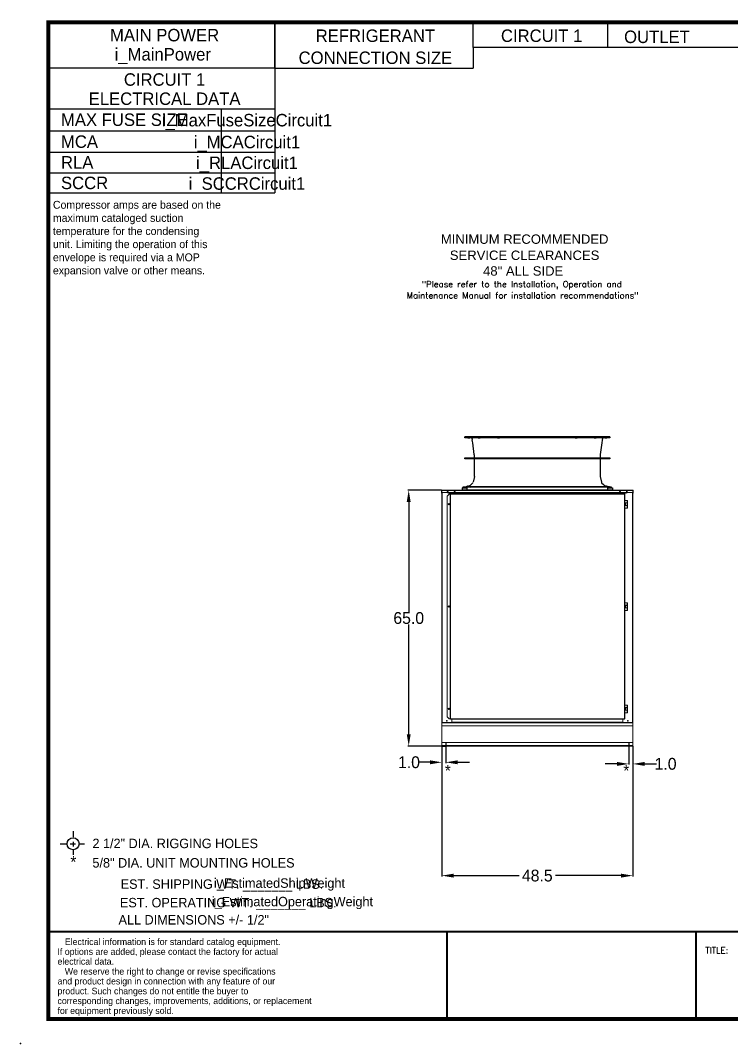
# Model space of a CAD drawing. Header units: inches. Extents: x 3235 to 3652, y -286 to -23.
# Drawn here: x 3235.4 to 3416, y -286.4 to -26.5 of the extents above; entities that cross this region are included whole.
import ezdxf
from ezdxf.enums import TextEntityAlignment as Align

# ---------------------------------------------------------------- set-up
doc = ezdxf.new("R2010")
doc.units = ezdxf.units.IN
doc.header["$MEASUREMENT"] = 0
doc.header["$PDSIZE"] = -1
doc.layers.add('C1E', color=7, linetype='Continuous')
doc.layers.add('C1RC', color=7, linetype='Continuous')
doc.styles.add('dimentions', font='arial.ttf')
doc.styles.add('SIMPLEX', font='SIMPLEX')
doc.dimstyles.get("Standard").update_dxf_attribs({"dimtxt": 3, "dimasz": 3, "dimexe": 0.18, "dimexo": 0.0625, "dimgap": 0.09, "dimtad": 0, "dimtih": 1, "dimtoh": 1, "dimdec": 1, "dimzin": 0, "dimdsep": 46, "dimtxsty": 'Standard', "dimcen": 0.09, "dimadec": 0, "dimazin": 0, "dimtfac": 1, "dimtdec": 1, "dimtofl": 0, "dimtmove": 0, "dimatfit": 3, "dimfxl": 1, "dimtolj": 1, "dimtzin": 0, "dimarcsym": 0})

# ---------------------------------------------------------------- blocks, each defined once
blk = doc.blocks.new('*D2')
at = {"color": 0, "lineweight": -2}
for p, q in [((3342.42, -210.86), (3342.42, -243.9)), ((3390.92, -210.86), (3390.92, -243.9)), ((3345.42, -243.72), (3362.08, -243.72)), ((3387.92, -243.72), (3371.26, -243.72))]:
    blk.add_line(p, q, dxfattribs=at)
at = {"color": 0}
for points in [[(3345.42, -243.22), (3345.42, -244.22), (3342.42, -243.72)], [(3387.92, -243.22), (3387.92, -244.22), (3390.92, -243.72)]]:
    blk.add_solid(points, dxfattribs=at)
at = {"layer": 'Defpoints', "color": 0}
for p in [(3342.42, -210.8), (3390.92, -210.8), (3390.92, -243.72)]:
    blk.add_point(p, dxfattribs=at)
at = {"color": 0, "insert": (3366.67, -243.72), "char_height": 3, "attachment_point": 5}
blk.add_mtext('\\A1;48.5', dxfattribs=at)
blk = doc.blocks.new('*D3')
at = {"color": 0, "lineweight": -2}
for p, q in [((3342.36, -145.8), (3333.83, -145.8)), ((3334.01, -148.8), (3334.01, -176.71)), ((3334.01, -207.8), (3334.01, -179.89)), ((3366.61, -210.8), (3333.83, -210.8))]:
    blk.add_line(p, q, dxfattribs=at)
at = {"color": 0}
for points in [[(3333.51, -148.8), (3334.51, -148.8), (3334.01, -145.8)], [(3333.51, -207.8), (3334.51, -207.8), (3334.01, -210.8)]]:
    blk.add_solid(points, dxfattribs=at)
at = {"layer": 'Defpoints', "color": 0}
for p in [(3334.01, -145.8), (3342.42, -145.8), (3366.67, -210.8)]:
    blk.add_point(p, dxfattribs=at)
at = {"color": 0, "insert": (3334.01, -178.3), "char_height": 3, "attachment_point": 5}
blk.add_mtext('\\A1;65.0', dxfattribs=at)
blk = doc.blocks.new('*D5')
at = {"color": 0, "lineweight": -2}
for p, q in [((3342.42, -210.75), (3342.42, -215.11)), ((3343.42, -211.86), (3343.42, -215.11)), ((3339.42, -214.93), (3336.42, -214.93)), ((3346.42, -214.93), (3349.42, -214.93))]:
    blk.add_line(p, q, dxfattribs=at)
at = {"color": 0}
for points in [[(3339.42, -214.43), (3339.42, -215.43), (3342.42, -214.93)], [(3346.42, -214.43), (3346.42, -215.43), (3343.42, -214.93)]]:
    blk.add_solid(points, dxfattribs=at)
at = {"layer": 'Defpoints', "color": 0}
for p in [(3342.42, -210.69), (3343.42, -211.8), (3342.42, -214.93)]:
    blk.add_point(p, dxfattribs=at)
at = {"color": 0, "insert": (3334.08, -214.93), "char_height": 3, "attachment_point": 5}
blk.add_mtext('\\A1;1.0', dxfattribs=at)
blk = doc.blocks.new('*D6')
at = {"color": 0, "lineweight": -2}
for p, q in [((3389.92, -211.86), (3389.92, -215.52)), ((3390.92, -210.92), (3390.92, -215.52)), ((3386.92, -215.34), (3383.92, -215.34)), ((3393.92, -215.34), (3396.92, -215.34))]:
    blk.add_line(p, q, dxfattribs=at)
at = {"color": 0}
for points in [[(3386.92, -214.84), (3386.92, -215.84), (3389.92, -215.34)], [(3393.92, -214.84), (3393.92, -215.84), (3390.92, -215.34)]]:
    blk.add_solid(points, dxfattribs=at)
at = {"layer": 'Defpoints', "color": 0}
for p in [(3389.92, -211.8), (3390.92, -210.86), (3390.92, -215.34)]:
    blk.add_point(p, dxfattribs=at)
at = {"color": 0, "insert": (3399.26, -215.34), "char_height": 3, "attachment_point": 5}
blk.add_mtext('\\A1;1.0', dxfattribs=at)

msp = doc.modelspace()

# ---------------------------------------------------------------- linework, layer by layer
at = {"color": 7, "linetype": 'Continuous', "lineweight": 25}
for p, q in [((3348.27, -132.52), (3348.27, -132.29)), ((3379.69, -132.29), (3348.27, -132.29)), ((3348.92, -132.53), (3348.27, -132.52)), ((3379.69, -132.52), (3348.27, -132.52)), ((3349.97, -132.54), (3349.73, -132.53)), ((3385.08, -132.29), (3379.69, -132.29)), ((3385.08, -132.52), (3379.69, -132.52)), ((3383.62, -132.53), (3383.38, -132.54)), ((3385.08, -132.52), (3384.43, -132.53)), ((3385.08, -132.29), (3385.08, -132.52)), ((3350.19, -133.13), (3350.12, -132.67)), ((3350.26, -133.76), (3350.17, -133.13)), ((3350.67, -136.71), (3350.26, -133.76)), ((3383.09, -133.76), (3382.68, -136.71)), ((3383.18, -133.13), (3383.09, -133.76)), ((3383.22, -132.67), (3383.16, -133.13)), ((3348.27, -137.62), (3382.64, -137.6)), ((3348.27, -137.83), (3348.27, -137.62)), ((3350.71, -137.6), (3350.71, -137.26)), ((3382.64, -137.26), (3382.64, -137.6)), ((3382.64, -137.6), (3385.08, -137.62)), ((3385.08, -137.62), (3385.08, -137.83)), ((3382.64, -137.85), (3348.27, -137.83)), ((3350.71, -142.31), (3350.71, -137.85)), ((3385.08, -137.83), (3382.64, -137.85)), ((3382.64, -137.85), (3382.64, -142.31)), ((3350.71, -142.31), (3350.38, -143.75)), ((3382.64, -142.31), (3382.97, -143.75)), ((3347.58, -145.21), (3347.58, -145.8)), ((3347.58, -145.21), (3348.76, -145.21)), ((3347.87, -144.97), (3347.95, -144.97)), ((3347.87, -145.15), (3347.87, -144.98)), ((3347.89, -145.15), (3347.89, -144.98)), ((3347.95, -144.97), (3348.6, -144.97)), ((3348.6, -144.98), (3348.6, -144.9)), ((3348.6, -144.9), (3349.34, -144.9)), ((3348.6, -144.98), (3348.61, -144.98)), ((3348.61, -144.98), (3348.66, -144.98)), ((3348.76, -145.21), (3348.76, -145.8)), ((3348.8, -144.9), (3348.8, -144.86)), ((3348.8, -144.86), (3349.2, -144.86)), ((3348.95, -144.77), (3348.95, -144.77)), ((3349.2, -144.86), (3349.27, -144.86)), ((3349.55, -144.71), (3349.27, -144.87)), ((3349.27, -144.86), (3349.27, -144.9)), ((3349.34, -144.9), (3349.47, -144.9)), ((3349.47, -144.9), (3349.47, -144.97)), ((3383.88, -144.93), (3349.47, -144.93)), ((3349.47, -144.96), (3383.88, -144.96)), ((3349.89, -144.38), (3349.55, -144.71)), ((3349.64, -145.21), (3349.64, -145.2)), ((3349.87, -144.38), (3350.34, -143.92)), ((3382.97, -143.75), (3383.01, -143.92)), ((3383.01, -143.92), (3383.48, -144.38)), ((3383.79, -144.71), (3383.46, -144.38)), ((3384.08, -144.87), (3383.79, -144.71)), ((3383.88, -144.97), (3383.88, -144.9)), ((3383.88, -144.9), (3384.62, -144.9)), ((3384.08, -144.9), (3384.08, -144.86)), ((3384.08, -144.86), (3384.48, -144.86)), ((3384.21, -144.78), (3384.21, -144.77)), ((3384.22, -144.77), (3384.22, -144.78)), ((3384.27, -144.78), (3384.27, -144.77)), ((3384.3, -144.77), (3384.3, -144.78)), ((3384.37, -144.78), (3384.37, -144.77)), ((3384.41, -144.78), (3384.4, -144.77)), ((3384.4, -144.77), (3384.4, -144.78)), ((3384.41, -144.78), (3384.41, -144.77)), ((3384.41, -144.78), (3384.41, -144.77)), ((3384.41, -144.77), (3384.41, -144.78)), ((3384.48, -144.86), (3384.55, -144.86)), ((3384.55, -144.86), (3384.55, -144.9)), ((3384.59, -145.8), (3384.59, -145.21)), ((3384.59, -145.21), (3385.77, -145.21)), ((3384.62, -144.9), (3384.75, -144.9)), ((3384.68, -144.98), (3384.74, -144.98)), ((3384.74, -144.98), (3384.74, -144.98)), ((3384.75, -144.9), (3384.75, -144.98)), ((3384.75, -144.97), (3385.4, -144.97)), ((3385.4, -144.97), (3385.48, -144.97)), ((3385.46, -145.15), (3385.46, -144.98)), ((3385.48, -144.98), (3385.47, -145.15)), ((3385.48, -144.97), (3385.48, -144.98)), ((3385.77, -145.21), (3385.77, -145.8)), ((3348.76, -145.8), (3347.58, -145.8)), ((3384.59, -145.8), (3348.76, -145.8)), ((3385.77, -145.8), (3384.59, -145.8))]:
    msp.add_line(p, q, dxfattribs=at)
at = {"color": 7, "linetype": 'Continuous', "lineweight": 15}
for p, q in [((3342.42, -145.87), (3342.35, -145.87)), ((3342.35, -145.87), (3342.35, -146.55)), ((3342.35, -146.55), (3342.42, -146.55)), ((3390.92, -145.8), (3342.42, -145.8)), ((3342.42, -145.87), (3342.42, -145.8)), ((3390.92, -145.87), (3342.42, -145.87)), ((3342.42, -146.41), (3342.42, -145.87)), ((3342.42, -145.87), (3342.42, -146.55)), ((3343.86, -146.41), (3342.42, -146.41)), ((3342.42, -146.41), (3342.42, -204.8)), ((3342.5, -146.41), (3342.5, -204.8)), ((3344.32, -146.85), (3343.82, -147.35)), ((3343.82, -203.39), (3343.82, -147.35)), ((3343.86, -146.41), (3343.86, -146.45)), ((3343.86, -146.41), (3389.49, -146.41)), ((3343.86, -146.41), (3343.86, -146.41)), ((3389.49, -146.41), (3343.86, -146.41)), ((3343.86, -146.45), (3343.86, -146.52)), ((3344.11, -146.46), (3343.86, -146.45)), ((3344.11, -146.53), (3343.86, -146.52)), ((3344.11, -146.46), (3344.11, -146.53)), ((3344.11, -146.46), (3389.23, -146.46)), ((3344.11, -146.53), (3389.23, -146.53)), ((3344.32, -146.85), (3344.56, -146.85)), ((3344.64, -146.85), (3344.56, -146.85)), ((3344.56, -146.85), (3344.56, -203.89)), ((3344.56, -203.89), (3344.56, -146.85)), ((3344.56, -146.85), (3344.56, -146.85)), ((3388.82, -146.78), (3344.64, -146.78)), ((3344.64, -146.78), (3344.64, -146.85)), ((3388.82, -146.85), (3344.64, -146.85)), ((3344.64, -146.85), (3344.64, -203.89)), ((3344.97, -146.53), (3344.97, -146.78)), ((3388.37, -146.78), (3388.37, -146.53)), ((3388.82, -146.85), (3388.82, -146.78)), ((3388.82, -146.85), (3388.82, -203.89)), ((3388.9, -146.85), (3388.82, -146.85)), ((3388.9, -146.85), (3388.9, -203.89)), ((3389.49, -146.45), (3389.23, -146.46)), ((3389.23, -146.46), (3389.23, -146.53)), ((3389.49, -146.52), (3389.23, -146.53)), ((3389.49, -146.45), (3389.49, -146.41)), ((3389.49, -146.41), (3389.49, -146.41)), ((3390.92, -146.41), (3389.49, -146.41)), ((3389.49, -146.45), (3389.49, -146.52)), ((3390.85, -204.8), (3390.85, -146.41)), ((3390.92, -145.87), (3390.92, -145.8)), ((3390.92, -146.41), (3390.92, -145.87)), ((3390.92, -146.55), (3390.92, -145.87)), ((3390.92, -145.87), (3391, -145.87)), ((3390.92, -146.41), (3390.92, -204.8)), ((3391, -146.55), (3390.92, -146.55)), ((3391, -146.55), (3391, -145.87)), ((3389.5, -148.41), (3388.9, -148.41)), ((3389.5, -149.04), (3388.9, -149.04)), ((3389.5, -149.71), (3388.9, -149.71)), ((3389.5, -150.34), (3388.9, -150.34)), ((3388.99, -149.06), (3388.99, -149.69)), ((3389.12, -149.06), (3388.99, -149.06)), ((3388.99, -149.69), (3389.12, -149.69)), ((3389.12, -149.69), (3389.12, -149.06)), ((3389.5, -149.06), (3389.12, -149.06)), ((3389.12, -149.69), (3389.5, -149.69)), ((3389.15, -149.06), (3389.15, -149.04)), ((3389.15, -149.71), (3389.15, -149.69)), ((3389.47, -149.04), (3389.47, -149.06)), ((3389.47, -149.69), (3389.47, -149.71)), ((3389.5, -148.41), (3389.5, -149.04)), ((3389.62, -148.41), (3389.5, -148.41)), ((3389.5, -149.04), (3389.62, -149.04)), ((3389.5, -149.06), (3389.5, -149.69)), ((3389.62, -149.06), (3389.5, -149.06)), ((3389.5, -149.69), (3389.62, -149.69)), ((3389.5, -149.71), (3389.5, -150.34)), ((3389.62, -149.71), (3389.5, -149.71)), ((3389.5, -150.34), (3389.62, -150.34)), ((3389.62, -149.04), (3389.62, -148.41)), ((3389.62, -149.69), (3389.62, -149.06)), ((3389.62, -150.34), (3389.62, -149.71)), ((3389.5, -174.41), (3388.9, -174.41)), ((3389.5, -175.04), (3388.9, -175.04)), ((3389.5, -175.71), (3388.9, -175.71)), ((3389.5, -176.34), (3388.9, -176.34)), ((3388.99, -175.06), (3388.99, -175.69)), ((3389.12, -175.06), (3388.99, -175.06)), ((3388.99, -175.69), (3389.12, -175.69)), ((3389.12, -175.69), (3389.12, -175.06)), ((3389.5, -175.06), (3389.12, -175.06)), ((3389.12, -175.69), (3389.5, -175.69)), ((3389.15, -175.06), (3389.15, -175.04)), ((3389.15, -175.71), (3389.15, -175.69)), ((3389.47, -175.04), (3389.47, -175.06)), ((3389.47, -175.69), (3389.47, -175.71)), ((3389.5, -174.41), (3389.5, -175.04)), ((3389.62, -174.41), (3389.5, -174.41)), ((3389.5, -175.04), (3389.62, -175.04)), ((3389.5, -175.06), (3389.5, -175.69)), ((3389.62, -175.06), (3389.5, -175.06)), ((3389.5, -175.69), (3389.62, -175.69)), ((3389.5, -175.71), (3389.5, -176.34)), ((3389.62, -175.71), (3389.5, -175.71)), ((3389.5, -176.34), (3389.62, -176.34)), ((3389.62, -175.04), (3389.62, -174.41)), ((3389.62, -175.69), (3389.62, -175.06)), ((3389.62, -176.34), (3389.62, -175.71)), ((3389.5, -200.41), (3388.9, -200.41)), ((3389.5, -201.04), (3388.9, -201.04)), ((3389.5, -201.71), (3388.9, -201.71)), ((3389.5, -202.34), (3388.9, -202.34)), ((3388.99, -201.06), (3388.99, -201.69)), ((3389.12, -201.06), (3388.99, -201.06)), ((3388.99, -201.69), (3389.12, -201.69)), ((3389.12, -201.69), (3389.12, -201.06)), ((3389.5, -201.06), (3389.12, -201.06)), ((3389.12, -201.69), (3389.5, -201.69)), ((3389.15, -201.06), (3389.15, -201.04)), ((3389.15, -201.71), (3389.15, -201.69)), ((3389.47, -201.04), (3389.47, -201.06)), ((3389.47, -201.69), (3389.47, -201.71)), ((3389.5, -200.41), (3389.5, -201.04)), ((3389.62, -200.41), (3389.5, -200.41)), ((3389.5, -201.04), (3389.62, -201.04)), ((3389.5, -201.06), (3389.5, -201.69)), ((3389.62, -201.06), (3389.5, -201.06)), ((3389.5, -201.69), (3389.62, -201.69)), ((3389.5, -201.71), (3389.5, -202.34)), ((3389.62, -201.71), (3389.5, -201.71)), ((3389.5, -202.34), (3389.62, -202.34)), ((3389.62, -201.04), (3389.62, -200.41)), ((3389.62, -201.69), (3389.62, -201.06)), ((3389.62, -202.34), (3389.62, -201.71)), ((3342.5, -204.8), (3342.42, -204.8)), ((3342.42, -204.8), (3342.42, -204.9)), ((3342.42, -204.9), (3342.42, -205.67)), ((3390.92, -204.9), (3342.42, -204.9)), ((3344.97, -204.8), (3342.5, -204.8)), ((3343.82, -203.39), (3344.32, -203.89)), ((3344.56, -203.89), (3344.32, -203.89)), ((3344.64, -203.89), (3344.56, -203.89)), ((3344.56, -203.89), (3344.56, -203.89)), ((3388.82, -203.89), (3344.64, -203.89)), ((3344.64, -203.89), (3344.64, -203.97)), ((3344.64, -203.97), (3388.82, -203.97)), ((3344.97, -203.97), (3344.97, -204.8)), ((3388.37, -204.72), (3344.97, -204.72)), ((3388.37, -204.8), (3344.97, -204.8)), ((3388.37, -204.8), (3388.37, -203.97)), ((3390.85, -204.8), (3388.37, -204.8)), ((3388.9, -203.89), (3388.82, -203.89)), ((3388.82, -203.97), (3388.82, -203.89)), ((3390.92, -204.8), (3390.85, -204.8)), ((3390.92, -204.8), (3390.92, -204.9)), ((3390.92, -204.9), (3390.92, -205.67)), ((3390.92, -205.67), (3342.42, -205.67)), ((3342.42, -209.92), (3342.42, -205.67)), ((3390.92, -209.92), (3390.92, -205.67)), ((3390.92, -209.92), (3342.42, -209.92)), ((3342.42, -209.92), (3342.42, -210.69)), ((3390.92, -209.92), (3390.92, -210.69)), ((3342.42, -210.69), (3342.42, -210.8)), ((3390.92, -210.69), (3342.42, -210.69)), ((3390.92, -210.8), (3342.42, -210.8)), ((3352.42, -210.8), (3342.42, -210.8)), ((3390.92, -210.69), (3390.92, -210.8))]:
    msp.add_line(p, q, dxfattribs=at)
at = {"color": 7}
for p, q in [((3343.42, -209.8), (3343.42, -211.8)), ((3389.92, -209.8), (3389.92, -211.8)), ((3342.42, -210.8), (3343.42, -210.8))]:
    msp.add_line(p, q, dxfattribs=at)
at = {"color": 7, "lineweight": 25}
for p, q in [((3248.76, -232.39), (3248.76, -233.99)), ((3245.45, -235.63), (3247.07, -235.63)), ((3248, -235.63), (3249.37, -235.63)), ((3248.76, -235.11), (3248.76, -236.32)), ((3250.3, -235.63), (3251.68, -235.63)), ((3248.76, -237.18), (3248.76, -238.44)), ((3343.72, -280.13), (3343.72, -257.98)), ((3407, -280.13), (3407, -257.98))]:
    msp.add_line(p, q, dxfattribs=at)
for points, const_width in [([(3242.47, -280.13), (3647.47, -280.13), (3647.47, -27), (3242.47, -27), (3242.47, -280.13)], 1.01), ([(3344.32, -257.98), (3242.47, -257.98)], 0.506), ([(3647.47, -257.98), (3343.72, -257.98), (3343.72, -280.13)], 0.506), ([(3407, -257.98), (3407, -280.13)], 0.506)]:
    msp.add_lwpolyline(points, dxfattribs=dict(at, const_width=const_width))
at = {"color": 7, "linetype": 'Continuous', "lineweight": 15}
for centre, radius in [((3343.92, -146.17), 0.0995), ((3345.67, -146.17), 0.0995), ((3387.67, -146.17), 0.0995), ((3389.42, -146.17), 0.0995), ((3344.19, -149.37), 0.156), ((3344.19, -175.37), 0.156), ((3344.19, -201.37), 0.156), ((3343.67, -204.42), 0.0995), ((3389.67, -204.42), 0.0995)]:
    msp.add_circle(centre, radius, dxfattribs=at)
at = {"color": 7, "lineweight": 25}
msp.add_circle((3248.76, -235.63), 1.52, dxfattribs=at)
at = {"color": 7, "linetype": 'Continuous', "lineweight": 25}
for centre, radius, start, end in [((3346.77, -137.26), 3.94, 0, 8.0002), ((3386.58, -137.26), 3.94, 171.9998, 180), ((3349.03, -145.07), 0.316, 111.9486, 137.4745), ((3349.03, -145.07), 0.316, 42.5255, 68.0156), ((3385.41, -145.15), 0.0591, 270, 359)]:
    msp.add_arc(centre, radius, start, end, dxfattribs=at)
at = {"color": 7, "linetype": 'Continuous', "lineweight": 15}
for centre, radius, start, end in [((3342.42, -145.87), 0.0757, 90, 180), ((3342.42, -145.87), 0.001, 90, 180), ((3390.92, -145.87), 0.0757, 0, 90), ((3390.92, -145.87), 0.001, 0, 90)]:
    msp.add_arc(centre, radius, start, end, dxfattribs=at)
at = {"color": 7, "linetype": 'Continuous', "lineweight": 25}
for points, knots in [([(3349.73, -132.53), (3349.68, -132.53), (3349.59, -132.53), (3349.46, -132.53), (3349.33, -132.53), (3349.22, -132.53), (3349.11, -132.53), (3349.03, -132.53), (3348.97, -132.53), (3348.93, -132.53), (3348.92, -132.53), (3348.92, -132.53), (3348.92, -132.53)], [0, 0, 0, 0, 0.107042, 0.217187, 0.324229, 0.434374, 0.541414, 0.651557, 0.758592, 0.868733, 0.975764, 1, 1, 1, 1]), ([(3349.04, -132.52), (3349.04, -132.52), (3349.05, -132.52), (3349.09, -132.53), (3349.16, -132.53), (3349.24, -132.53), (3349.33, -132.53), (3349.41, -132.53), (3349.48, -132.53), (3349.53, -132.53), (3349.55, -132.53), (3349.55, -132.53), (3349.54, -132.53), (3349.5, -132.53), (3349.44, -132.53), (3349.35, -132.53), (3349.27, -132.53), (3349.18, -132.53), (3349.11, -132.52), (3349.06, -132.52), (3349.04, -132.52), (3349.04, -132.52), (3349.04, -132.52)], [0, 0, 0, 0, 0.053685, 0.107368, 0.161055, 0.214742, 0.268432, 0.322121, 0.375809, 0.429494, 0.483179, 0.5, 0.553685, 0.607369, 0.661055, 0.714742, 0.768431, 0.822121, 0.875809, 0.929494, 0.983179, 1, 1, 1, 1]), ([(3349.97, -132.54), (3349.99, -132.54), (3350.02, -132.54), (3350.07, -132.57), (3350.1, -132.61), (3350.12, -132.65), (3350.12, -132.67), (3350.12, -132.67)], [0, 0, 0, 0, 0.237768, 0.475541, 0.713069, 0.950081, 1, 1, 1, 1]), ([(3351.71, -132.52), (3351.7, -132.52), (3351.68, -132.52), (3351.69, -132.53), (3351.73, -132.53), (3351.79, -132.53), (3351.87, -132.53), (3351.96, -132.53), (3352.04, -132.53), (3352.12, -132.53), (3352.16, -132.53), (3352.19, -132.53), (3352.2, -132.53), (3352.19, -132.53), (3352.16, -132.53), (3352.09, -132.53), (3352.01, -132.53), (3351.93, -132.53), (3351.84, -132.52), (3351.77, -132.52), (3351.73, -132.52), (3351.71, -132.52), (3351.71, -132.52)], [0, 0, 0, 0, 0.053684, 0.107369, 0.161054, 0.214742, 0.268431, 0.32212, 0.375808, 0.429494, 0.483178, 0.5, 0.553684, 0.607369, 0.661055, 0.714742, 0.768431, 0.82212, 0.875808, 0.929494, 0.983179, 1, 1, 1, 1]), ([(3356.65, -132.52), (3356.63, -132.52), (3356.59, -132.52), (3356.57, -132.53), (3356.58, -132.53), (3356.61, -132.53), (3356.67, -132.53), (3356.75, -132.53), (3356.83, -132.53), (3356.92, -132.53), (3356.98, -132.53), (3357.03, -132.53), (3357.07, -132.53), (3357.09, -132.53), (3357.08, -132.53), (3357.05, -132.53), (3356.99, -132.53), (3356.92, -132.53), (3356.83, -132.52), (3356.74, -132.52), (3356.68, -132.52), (3356.66, -132.52), (3356.65, -132.52)], [0, 0, 0, 0, 0.053685, 0.107369, 0.161054, 0.214742, 0.268431, 0.32212, 0.375808, 0.429494, 0.483179, 0.5, 0.553684, 0.607369, 0.661054, 0.714742, 0.768431, 0.82212, 0.875808, 0.929494, 0.983179, 1, 1, 1, 1]), ([(3376.61, -132.52), (3376.59, -132.52), (3376.53, -132.52), (3376.44, -132.53), (3376.36, -132.53), (3376.3, -132.53), (3376.27, -132.53), (3376.26, -132.53), (3376.28, -132.53), (3376.32, -132.53), (3376.38, -132.53), (3376.44, -132.53), (3376.5, -132.53), (3376.59, -132.53), (3376.67, -132.53), (3376.73, -132.53), (3376.77, -132.53), (3376.78, -132.53), (3376.76, -132.52), (3376.71, -132.52), (3376.66, -132.52), (3376.62, -132.52), (3376.61, -132.52)], [0, 0, 0, 0, 0.053684, 0.107369, 0.161054, 0.214742, 0.268431, 0.32212, 0.375808, 0.429494, 0.483178, 0.5, 0.553684, 0.607369, 0.661055, 0.714742, 0.768431, 0.82212, 0.875808, 0.929494, 0.983179, 1, 1, 1, 1]), ([(3381.59, -132.52), (3381.56, -132.52), (3381.52, -132.52), (3381.43, -132.53), (3381.35, -132.53), (3381.26, -132.53), (3381.2, -132.53), (3381.16, -132.53), (3381.14, -132.53), (3381.16, -132.53), (3381.19, -132.53), (3381.24, -132.53), (3381.29, -132.53), (3381.38, -132.53), (3381.46, -132.53), (3381.54, -132.53), (3381.61, -132.53), (3381.65, -132.53), (3381.67, -132.52), (3381.65, -132.52), (3381.62, -132.52), (3381.59, -132.52), (3381.59, -132.52)], [0, 0, 0, 0, 0.053685, 0.107369, 0.161054, 0.214742, 0.268431, 0.32212, 0.375808, 0.429494, 0.483179, 0.5, 0.553684, 0.607369, 0.661054, 0.714742, 0.768431, 0.82212, 0.875808, 0.929494, 0.983179, 1, 1, 1, 1]), ([(3383.22, -132.67), (3383.23, -132.65), (3383.24, -132.62), (3383.27, -132.58), (3383.31, -132.55), (3383.35, -132.54), (3383.37, -132.54), (3383.38, -132.54)], [0, 0, 0, 0, 0.236553, 0.473094, 0.709954, 0.947343, 1, 1, 1, 1]), ([(3384.43, -132.53), (3384.43, -132.53), (3384.43, -132.53), (3384.4, -132.53), (3384.34, -132.53), (3384.27, -132.53), (3384.18, -132.53), (3384.07, -132.53), (3383.95, -132.53), (3383.81, -132.53), (3383.7, -132.53), (3383.64, -132.53), (3383.62, -132.53)], [0, 0, 0, 0, 0.085907, 0.192945, 0.303087, 0.410126, 0.520268, 0.62731, 0.737455, 0.844501, 0.954651, 1, 1, 1, 1]), ([(3384.29, -132.52), (3384.27, -132.52), (3384.25, -132.52), (3384.18, -132.53), (3384.09, -132.53), (3384.01, -132.53), (3383.92, -132.53), (3383.85, -132.53), (3383.81, -132.53), (3383.79, -132.53), (3383.8, -132.53), (3383.82, -132.53), (3383.86, -132.53), (3383.92, -132.53), (3384.01, -132.53), (3384.09, -132.53), (3384.18, -132.53), (3384.24, -132.53), (3384.29, -132.52), (3384.31, -132.52), (3384.3, -132.52), (3384.29, -132.52), (3384.29, -132.52)], [0, 0, 0, 0, 0.053684, 0.107369, 0.161054, 0.214742, 0.268431, 0.32212, 0.375808, 0.429494, 0.483179, 0.5, 0.553684, 0.607368, 0.661054, 0.714742, 0.768431, 0.82212, 0.875808, 0.929494, 0.983178, 1, 1, 1, 1]), ([(3347.87, -144.98), (3347.87, -144.98), (3347.87, -144.97), (3347.87, -144.97), (3347.87, -144.97)], [0, 0, 0, 0, 0.999997, 1, 1, 1, 1]), ([(3347.87, -144.98), (3347.87, -144.98), (3347.87, -144.98), (3347.88, -144.98), (3347.88, -144.98), (3347.89, -144.98)], [0, 0, 0, 0, 0.5, 0.5, 1, 1, 1, 1]), ([(3347.87, -145.15), (3347.87, -145.15), (3347.87, -145.16), (3347.88, -145.18), (3347.89, -145.18), (3347.9, -145.19), (3347.9, -145.2), (3347.92, -145.2), (3347.93, -145.21), (3347.93, -145.21)], [0, 0, 0, 0, 0.25, 0.25, 0.5, 0.5, 0.75, 0.75, 1, 1, 1, 1]), ([(3347.95, -145.21), (3347.94, -145.2), (3347.93, -145.2), (3347.91, -145.19), (3347.89, -145.17), (3347.89, -145.16), (3347.89, -145.15)], [0, 0, 0, 0, 0.250003, 0.500004, 0.750006, 1, 1, 1, 1]), ([(3348.66, -144.98), (3348.69, -144.98), (3348.72, -144.98), (3348.77, -144.98), (3348.77, -144.98), (3348.79, -144.98), (3348.8, -144.98), (3348.83, -144.98), (3348.85, -144.98), (3348.89, -144.98), (3348.9, -144.98), (3348.92, -144.98), (3348.93, -144.98), (3348.97, -144.98), (3348.99, -144.98), (3349.02, -144.98), (3349.04, -144.98), (3349.06, -144.98), (3349.07, -144.98), (3349.11, -144.98), (3349.13, -144.98), (3349.16, -144.98), (3349.17, -144.98), (3349.2, -144.97), (3349.21, -144.97), (3349.24, -144.97), (3349.26, -144.97), (3349.3, -144.97), (3349.31, -144.97), (3349.35, -144.97), (3349.36, -144.97), (3349.39, -144.97), (3349.4, -144.97), (3349.43, -144.97), (3349.44, -144.97), (3349.45, -144.97), (3349.46, -144.97), (3349.46, -144.97), (3349.47, -144.97), (3349.47, -144.97)], [0, 0, 0, 0, 0.125, 0.125, 0.15625, 0.15625, 0.1875, 0.1875, 0.25, 0.25, 0.28125, 0.28125, 0.3125, 0.3125, 0.375, 0.375, 0.40625, 0.40625, 0.4375, 0.4375, 0.5, 0.5, 0.53125, 0.53125, 0.5625, 0.5625, 0.625, 0.625, 0.6875, 0.6875, 0.75, 0.75, 0.8125, 0.8125, 0.875, 0.875, 0.9375, 0.9375, 1, 1, 1, 1]), ([(3348.92, -144.78), (3348.92, -144.78), (3348.91, -144.78), (3348.91, -144.78), (3348.92, -144.78), (3348.92, -144.78), (3348.93, -144.78), (3348.94, -144.77), (3348.94, -144.77)], [0, 0, 0, 0, 0.014816, 0.128804, 0.369196, 0.609467, 0.853324, 1, 1, 1, 1]), ([(3348.95, -144.77), (3348.95, -144.77), (3348.95, -144.77), (3348.95, -144.77), (3348.94, -144.77), (3348.94, -144.77), (3348.94, -144.77)], [0, 0, 0, 0, 0.327625, 0.645743, 0.962962, 1, 1, 1, 1]), ([(3348.95, -144.78), (3348.95, -144.78), (3348.95, -144.78), (3348.96, -144.78), (3348.97, -144.78), (3348.98, -144.78), (3348.99, -144.78), (3349.01, -144.78), (3349.01, -144.78), (3349.02, -144.77)], [0, 0, 0, 0, 0.095307, 0.250124, 0.40119, 0.547904, 0.692937, 0.839576, 1, 1, 1, 1]), ([(3349.05, -144.77), (3349.04, -144.77), (3349.04, -144.77), (3349.03, -144.77), (3349.02, -144.77), (3349.02, -144.77)], [0, 0, 0, 0, 0.5, 0.5, 1, 1, 1, 1]), ([(3349.05, -144.77), (3349.05, -144.78), (3349.06, -144.78), (3349.07, -144.78), (3349.09, -144.78), (3349.1, -144.78), (3349.11, -144.78), (3349.11, -144.78), (3349.11, -144.78), (3349.11, -144.78)], [0, 0, 0, 0, 0.154655, 0.309459, 0.460521, 0.607228, 0.75226, 0.898895, 1, 1, 1, 1]), ([(3349.13, -144.77), (3349.12, -144.77), (3349.12, -144.77), (3349.11, -144.77), (3349.11, -144.77), (3349.11, -144.77)], [0, 0, 0, 0, 0.336266, 0.673008, 1, 1, 1, 1]), ([(3349.11, -144.77), (3349.11, -144.77), (3349.11, -144.77), (3349.11, -144.77), (3349.11, -144.77)], [0, 0, 0, 0, 0.722606, 1, 1, 1, 1]), ([(3349.13, -144.77), (3349.13, -144.78), (3349.14, -144.78), (3349.15, -144.78), (3349.15, -144.78), (3349.15, -144.78), (3349.15, -144.78)], [0, 0, 0, 0, 0.310012, 0.620284, 0.923072, 1, 1, 1, 1]), ([(3383.89, -144.97), (3383.89, -144.97), (3383.89, -144.97), (3383.94, -144.97), (3384.04, -144.97), (3384.17, -144.98), (3384.32, -144.98), (3384.46, -144.98), (3384.56, -144.98), (3384.63, -144.98), (3384.66, -144.98), (3384.68, -144.98)], [0, 0, 0, 0, 0.08774, 0.218186, 0.348637, 0.479093, 0.609552, 0.740009, 0.870464, 0.911349, 1, 1, 1, 1]), ([(3384.08, -144.86), (3384.1, -144.85), (3384.12, -144.82), (3384.16, -144.79), (3384.19, -144.78), (3384.21, -144.78)], [0, 0, 0, 0, 0.351375, 0.742096, 1, 1, 1, 1]), ([(3384.2, -144.78), (3384.2, -144.78), (3384.2, -144.78), (3384.2, -144.78), (3384.21, -144.78), (3384.22, -144.78), (3384.23, -144.78), (3384.23, -144.77)], [0, 0, 0, 0, 0.0732586, 0.3003068, 0.5247839, 0.751732, 1, 1, 1, 1]), ([(3384.21, -144.77), (3384.22, -144.77), (3384.22, -144.77), (3384.22, -144.77), (3384.22, -144.77), (3384.22, -144.77)], [0, 0, 0, 0, 0.352869, 0.706243, 1, 1, 1, 1]), ([(3384.25, -144.77), (3384.25, -144.77), (3384.25, -144.77), (3384.25, -144.77), (3384.24, -144.77), (3384.24, -144.77), (3384.23, -144.77), (3384.23, -144.77)], [0, 0, 0, 0, 0.246496, 0.493367, 0.733073, 0.972083, 1, 1, 1, 1]), ([(3384.25, -144.77), (3384.26, -144.78), (3384.26, -144.78), (3384.27, -144.78), (3384.28, -144.78), (3384.29, -144.78), (3384.3, -144.78), (3384.32, -144.78), (3384.32, -144.78), (3384.33, -144.77)], [0, 0, 0, 0, 0.145992, 0.292129, 0.434742, 0.573234, 0.710145, 0.848574, 1, 1, 1, 1]), ([(3384.27, -144.77), (3384.27, -144.78), (3384.27, -144.78), (3384.26, -144.78), (3384.26, -144.78)], [0, 0, 0, 0, 0.874189, 1, 1, 1, 1]), ([(3384.27, -144.77), (3384.28, -144.77), (3384.29, -144.77), (3384.3, -144.77), (3384.3, -144.77), (3384.3, -144.77)], [0, 0, 0, 0, 0.5, 0.5, 1, 1, 1, 1]), ([(3384.31, -144.78), (3384.31, -144.78), (3384.31, -144.78), (3384.31, -144.78), (3384.3, -144.77)], [0, 0, 0, 0, 0.095383, 1, 1, 1, 1]), ([(3384.35, -144.77), (3384.35, -144.77), (3384.35, -144.77), (3384.34, -144.77), (3384.33, -144.77), (3384.33, -144.77), (3384.33, -144.77), (3384.33, -144.77)], [0, 0, 0, 0, 0.246483, 0.493347, 0.733061, 0.972099, 1, 1, 1, 1]), ([(3384.35, -144.77), (3384.36, -144.78), (3384.37, -144.78), (3384.38, -144.78), (3384.39, -144.78), (3384.4, -144.78), (3384.41, -144.78), (3384.41, -144.78), (3384.41, -144.78), (3384.41, -144.78)], [0, 0, 0, 0, 0.175487, 0.351146, 0.522558, 0.601245, 0.767206, 0.93307, 1, 1, 1, 1]), ([(3384.37, -144.77), (3384.37, -144.78), (3384.37, -144.78), (3384.37, -144.78), (3384.37, -144.78)], [0, 0, 0, 0, 0.874185, 1, 1, 1, 1]), ([(3384.37, -144.77), (3384.38, -144.77), (3384.38, -144.77), (3384.38, -144.77), (3384.39, -144.77), (3384.39, -144.77), (3384.39, -144.77), (3384.4, -144.77)], [0, 0, 0, 0, 0.2464974, 0.4933322, 0.7330389, 0.972083, 1, 1, 1, 1]), ([(3384.41, -144.77), (3384.41, -144.77), (3384.4, -144.77), (3384.41, -144.77), (3384.41, -144.77), (3384.41, -144.77)], [0, 0, 0, 0, 0.1143518, 0.9074961, 1, 1, 1, 1]), ([(3384.41, -144.77), (3384.42, -144.78), (3384.42, -144.78), (3384.42, -144.78), (3384.42, -144.78)], [0, 0, 0, 0, 0.874699, 1, 1, 1, 1]), ([(3384.41, -144.77), (3384.41, -144.77), (3384.41, -144.77), (3384.41, -144.77), (3384.41, -144.77)], [0, 0, 0, 0, 0.4996563, 1, 1, 1, 1]), ([(3384.42, -144.78), (3384.44, -144.78), (3384.47, -144.8), (3384.51, -144.83), (3384.54, -144.85), (3384.55, -144.86)], [0, 0, 0, 0, 0.327422, 0.724009, 1, 1, 1, 1]), ([(3384.75, -144.97), (3384.76, -144.97), (3384.79, -144.97), (3384.86, -144.97), (3384.92, -144.97), (3384.97, -144.97), (3385.01, -144.97), (3385.03, -144.97), (3385.03, -144.97), (3385.02, -144.97), (3384.99, -144.97), (3384.94, -144.97), (3384.88, -144.97), (3384.81, -144.97), (3384.77, -144.97), (3384.75, -144.97)], [0, 0, 0, 0, 0.056542, 0.140133, 0.223723, 0.307311, 0.390897, 0.474479, 0.500668, 0.584253, 0.667837, 0.751422, 0.835011, 0.918601, 1, 1, 1, 1]), ([(3385.4, -145.21), (3385.41, -145.21), (3385.41, -145.2), (3385.43, -145.2), (3385.43, -145.19), (3385.44, -145.18), (3385.45, -145.18), (3385.45, -145.16), (3385.46, -145.15), (3385.46, -145.15)], [0, 0, 0, 0, 0.25, 0.25, 0.5, 0.5, 0.75, 0.75, 1, 1, 1, 1]), ([(3385.46, -144.98), (3385.46, -144.98), (3385.47, -144.98), (3385.48, -144.98), (3385.48, -144.98), (3385.48, -144.98)], [0, 0, 0, 0, 0.5, 0.5, 1, 1, 1, 1])]:
    msp.add_open_spline(points, degree=3, knots=knots, dxfattribs=at)
for points in [[(3347.89, -145.15), (3347.88, -145.15), (3347.87, -145.15), (3347.87, -145.15)], [(3384.21, -144.77), (3384.21, -144.78), (3384.2, -144.78), (3384.2, -144.78)], [(3385.47, -145.15), (3385.47, -145.15), (3385.47, -145.15), (3385.46, -145.15)]]:
    msp.add_open_spline(points, degree=3, dxfattribs=at)
at = {"color": 7, "lineweight": 25}
msp.add_point((3235.39, -286.37), dxfattribs=at)
at = {"layer": 'C1E', "color": 7, "lineweight": 25}
for p, q in [((3300.02, -27), (3300.02, -70.29)), ((3300.02, -38.59), (3242.47, -38.59)), ((3300.02, -49.03), (3242.78, -49.03)), ((3286.39, -49.03), (3286.39, -70.29)), ((3242.77, -54.55), (3300.02, -54.55)), ((3242.64, -59.96), (3300.02, -59.96)), ((3242.37, -65.22), (3300.02, -65.22)), ((3242.38, -70.29), (3300.02, -70.29))]:
    msp.add_line(p, q, dxfattribs=at)
at = {"layer": 'C1RC', "color": 7, "lineweight": 25}
for p, q in [((3300.02, -38.59), (3300.02, -27)), ((3350.38, -33.34), (3350.38, -27)), ((3384.58, -33.34), (3384.58, -27)), ((3448.9, -33.34), (3350.38, -33.34)), ((3350.38, -33.34), (3350.38, -38.61)), ((3300.11, -38.6), (3350.38, -38.61))]:
    msp.add_line(p, q, dxfattribs=at)

# ---------------------------------------------------------------- texts
at = {"color": 7, "lineweight": 25}
for s, height, style, p in [('MINIMUM RECOMMENDED', 2.376, 'dimentions', (3342.17, -83.23)), ('SERVICE CLEARANCES', 2.376, 'dimentions', (3344.45, -87.32)), ('48" ALL SIDE ', 2.376, 'dimentions', (3352.9, -91.31)), ('TITLE:', 1.582, 'SIMPLEX', (3409.37, -263.51))]:
    msp.add_text(s, height=height, dxfattribs=dict(at, style=style)).set_placement(p)
at = {"color": 7, "lineweight": 25, "style": 'SIMPLEX'}
for s, p in [('"Please refer to the Installation, Operation and', (3362.74, -94.27)), ('Maintenance Manual for installation recommendations"', (3362.93, -97.13))]:
    msp.add_text(s, height=1.5777, dxfattribs=at).set_placement(p, align=Align.CENTER)
at = {"color": 7}
msp.add_text('*', height=2.89, dxfattribs=at).set_placement((3343.2, -218.49))
at = {"color": 7, "text_generation_flag": 2}
msp.add_text('*', height=2.89, dxfattribs=at).set_placement((3390.03, -218.49))
at = {"color": 7, "lineweight": 25}
for s, height, p in [('2 1/2" DIA. RIGGING HOLES', 2.4047, (3253.67, -236.74)), ('5/8" DIA. UNIT MOUNTING HOLES', 2.4047, (3253.67, -241.67)), ('   Electrical information is for standard catalog equipment.', 1.6634, (3244.8, -261.35)), ('If options are added, please contact the factory for actual', 1.6634, (3244.8, -263.85)), ('electrical data.', 1.6634, (3244.8, -266.34)), ('   We reserve the right to change or revise specifications', 1.6634, (3244.8, -268.87)), ('and product design in connection with any feature of our', 1.6634, (3244.8, -271.36)), ('product. Such changes do not entitle the buyer to', 1.6634, (3244.8, -273.86)), ('corresponding changes, improvements, additions, or replacement ', 1.6634, (3244.8, -276.35)), ('for equipment previously sold.', 1.6634, (3244.8, -278.85))]:
    msp.add_text(s, height=height, dxfattribs=at).set_placement(p)
for s, height, p in [('*', 2.96, (3248.82, -241.71)), ('i_EstimatedShipWeight', 2.4074, (3301.18, -246.81)), ('EST. SHIPPING WT. _______ LBS.', 2.4047, (3286.57, -247.07)), ('EST. OPERATING WT. _______ LBS.', 2.4047, (3288.17, -251.78)), ('i_EstimatedOperatingWeight', 2.4047, (3304.48, -251.51)), ('ALL DIMENSIONS +/- 1/2"', 2.4047, (3279.41, -256.14))]:
    msp.add_text(s, height=height, dxfattribs=at).set_placement(p, align=Align.CENTER)
at = {"color": 7, "insert": (3242.89, -72.32), "char_height": 2, "attachment_point": 1}
msp.add_mtext_dynamic_manual_height_columns(' Compressor amps are based on the \\P maximum cataloged suction \\P temperature for the condensing \\P unit. Limiting the operation of this \\P envelope is required via a MOP \\P expansion valve or other means.', width=65.7633, gutter_width=144.43, heights=[29.63], dxfattribs=at)
at = {"layer": 'C1E', "color": 7, "lineweight": 25}
for s, height, p in [('MAIN POWER', 3.164, (3272, -31.8)), ('i_MainPower', 3.1641, (3271.54, -36.67)), ('CIRCUIT 1', 3.164, (3272, -43.08)), ('ELECTRICAL DATA', 3.1641, (3272, -47.95)), ('i_MaxFuseSizeCircuit1', 3.1641, (3292.92, -53.4)), ('i_MCACircuit1', 3.1641, (3292.92, -58.95)), ('i_RLACircuit1', 3.1641, (3292.92, -64.23)), ('i_SCCRCircuit1', 3.1641, (3292.92, -69.5))]:
    msp.add_text(s, height=height, dxfattribs=at).set_placement(p, align=Align.CENTER)
for s, height, p in [('MAX FUSE SIZE', 3.1641, (3245.68, -53.29)), ('MCA', 3.164, (3245.68, -58.85)), ('RLA', 3.164, (3245.68, -64.12)), ('SCCR', 3.164, (3245.68, -69.34))]:
    msp.add_text(s, height=height, dxfattribs=at).set_placement(p)
at = {"layer": 'C1RC', "color": 7, "lineweight": 25}
for s, height, p in [('REFRIGERANT', 3.1641, (3325.55, -31.95)), ('CIRCUIT 1', 3.164, (3367.78, -31.95)), ('CONNECTION SIZE', 3.1641, (3325.55, -37.55))]:
    msp.add_text(s, height=height, dxfattribs=at).set_placement(p, align=Align.CENTER)
msp.add_text('OUTLET', height=3.164, dxfattribs=at).set_placement((3388.72, -33.18), align=Align.BOTTOM_LEFT)

# ---------------------------------------------------------------- dimensions: what is measured, and where the dimension line sits
at = {"color": 7}
dim = msp.add_linear_dim(base=(3334.01, -145.8), p1=(3366.67, -210.8), p2=(3342.42, -145.8), angle=90, dimstyle='Standard', override={"dimrnd": 0}, dxfattribs=at)
dim.commit()
dim.dimension.update_dxf_attribs({"geometry": '*D3', "text_midpoint": (3334.01, -178.3)})
for base, p1, p2, picture, middle in [((3342.42, -214.93), (3343.42, -211.8), (3342.42, -210.69), '*D5', (3334.08, -214.93)), ((3390.92, -243.72), (3342.42, -210.8), (3390.92, -210.8), '*D2', (3366.67, -243.72)), ((3390.92, -215.34), (3389.92, -211.8), (3390.92, -210.86), '*D6', (3399.26, -215.34))]:
    dim = msp.add_linear_dim(base=base, p1=p1, p2=p2, dimstyle='Standard', dxfattribs=at)
    dim.commit()
    dim.dimension.update_dxf_attribs({"geometry": picture, "text_midpoint": middle})

doc.saveas('drawing.dxf')
